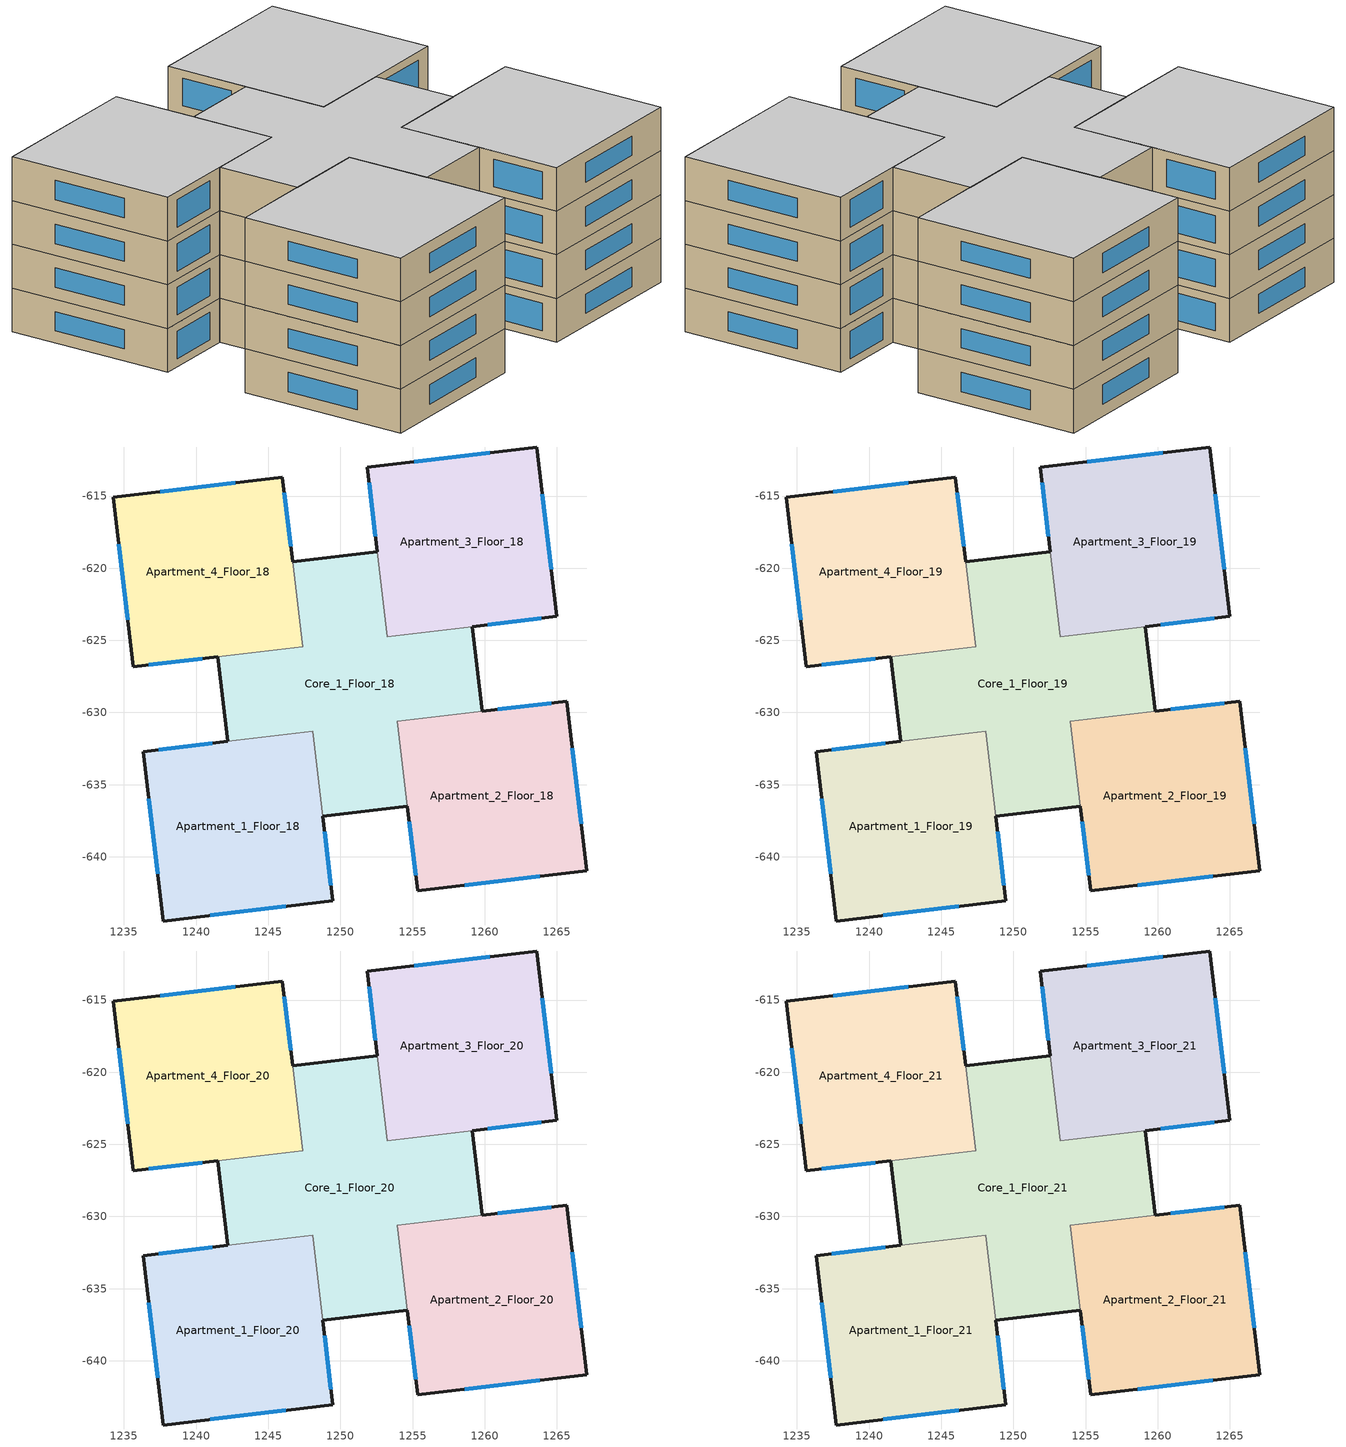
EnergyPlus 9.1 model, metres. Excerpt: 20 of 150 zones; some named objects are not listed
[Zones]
Apartment_1_Floor_18
 floor to Apartment_1_Floor_17 (IS_FLOOR_A-5282 Reversed): 1249.47,-643.05 1237.72,-644.45 1236.33,-632.7 1248.07,-631.31 z54
 wall outside (IS_WALL_ABD_5282_1_2_BLOCK): 1242.2,-632.01 1236.33,-632.7 1237.72,-644.45 1249.47,-643.05 1248.77,-637.18 z54:57
 wall to Core_1_Floor_18 (IS_INTERNALWALL_RESIDENTIAL+OFFICEREF): 1248.77,-637.18 1248.07,-631.31 1242.2,-632.01 z54:57
 window (IS_WIN_DGCL_ALUMIN_140X95_3.95_.65_.63): 1236.72,-635.97 1237.33,-641.18 / 1240.99,-644.06 1246.2,-643.44 z54.83:56.17; 1249.34,-641.96 1248.9,-638.27 / 1241.11,-632.14 1237.42,-632.57 z54.56:56.44
Apartment_2_Floor_18
 floor to Apartment_2_Floor_17 (IS_FLOOR_A-5282 Reversed): 1267.08,-640.96 1255.34,-642.36 1253.94,-630.61 1265.69,-629.22 z54
 wall outside (IS_WALL_ABD_5282_1_2_BLOCK): 1254.64,-636.49 1255.34,-642.36 1267.08,-640.96 1265.69,-629.22 1259.82,-629.92 z54:57
 wall to Core_1_Floor_18 (IS_INTERNALWALL_RESIDENTIAL+OFFICEREF): 1259.82,-629.92 1253.94,-630.61 1254.64,-636.49 z54:57
 window (IS_WIN_DGCL_ALUMIN_140X95_3.95_.65_.63): 1254.77,-637.58 1255.21,-641.26 / 1264.6,-629.35 1260.91,-629.79 z54.56:56.44; 1258.6,-641.97 1263.82,-641.35 / 1266.69,-637.7 1266.08,-632.48 z54.83:56.17
Apartment_3_Floor_18
 floor to Apartment_3_Floor_17 (IS_FLOOR_A-5282 Reversed): 1264.99,-623.35 1253.25,-624.74 1251.85,-613 1263.6,-611.6 z54
 wall outside (IS_WALL_ABD_5282_1_2_BLOCK): 1259.12,-624.04 1264.99,-623.35 1263.6,-611.6 1251.85,-613 1252.55,-618.87 z54:57
 wall to Core_1_Floor_18 (IS_INTERNALWALL_RESIDENTIAL+OFFICEREF): 1252.55,-618.87 1253.25,-624.74 1259.12,-624.04 z54:57
 window (IS_WIN_DGCL_ALUMIN_140X95_3.95_.65_.63): 1251.98,-614.09 1252.42,-617.78 / 1260.21,-623.91 1263.9,-623.48 z54.56:56.44; 1264.6,-620.08 1263.98,-614.87 / 1260.33,-611.99 1255.12,-612.61 z54.83:56.17
Apartment_4_Floor_18
 floor to Apartment_4_Floor_17 (IS_FLOOR_A-5282 Reversed): 1247.38,-625.44 1235.63,-626.83 1234.24,-615.09 1245.98,-613.69 z54
 wall outside (IS_WALL_ABD_5282_1_2_BLOCK): 1246.68,-619.57 1245.98,-613.69 1234.24,-615.09 1235.63,-626.83 1241.5,-626.13 z54:57
 wall to Core_1_Floor_18 (IS_INTERNALWALL_RESIDENTIAL+OFFICEREF): 1241.5,-626.13 1247.38,-625.44 1246.68,-619.57 z54:57
 window (IS_WIN_DGCL_ALUMIN_140X95_3.95_.65_.63): 1234.63,-618.35 1235.24,-623.57 / 1242.72,-614.08 1237.5,-614.7 z54.83:56.17; 1236.72,-626.7 1240.41,-626.26 / 1246.55,-618.47 1246.11,-614.79 z54.56:56.44
Core_1_Floor_18
 floor to Core_1_Floor_17 (IS_FLOOR_A-5282 Reversed): 1259.82,-629.92 1253.94,-630.61 1254.64,-636.49 1248.77,-637.18 1248.07,-631.31 1242.2,-632.01 1241.5,-626.13 1247.38,-625.44 1246.68,-619.57 1252.55,-618.87 1253.25,-624.74 1259.12,-624.04 z54
 wall outside (IS_WALL_ABD_5282_1_2_BLOCK): 1248.77,-637.18 1254.64,-636.49 / 1241.5,-626.13 1242.2,-632.01 / 1252.55,-618.87 1246.68,-619.57 / 1259.82,-629.92 1259.12,-624.04 z54:57
Apartment_1_Floor_19
 floor to Apartment_1_Floor_18 (IS_FLOOR_A-5282 Reversed): 1249.47,-643.05 1237.72,-644.45 1236.33,-632.7 1248.07,-631.31 z57
 wall outside (IS_WALL_ABD_5282_1_2_BLOCK): 1242.2,-632.01 1236.33,-632.7 1237.72,-644.45 1249.47,-643.05 1248.77,-637.18 z57:60
 wall to Core_1_Floor_19 (IS_INTERNALWALL_RESIDENTIAL+OFFICEREF): 1248.77,-637.18 1248.07,-631.31 1242.2,-632.01 z57:60
 window (IS_WIN_DGCL_ALUMIN_140X95_3.95_.65_.63): 1236.72,-635.97 1237.33,-641.18 / 1240.99,-644.06 1246.2,-643.44 z57.83:59.17; 1249.34,-641.96 1248.9,-638.27 / 1241.11,-632.14 1237.42,-632.57 z57.56:59.44
Apartment_2_Floor_19
 floor to Apartment_2_Floor_18 (IS_FLOOR_A-5282 Reversed): 1267.08,-640.96 1255.34,-642.36 1253.94,-630.61 1265.69,-629.22 z57
 wall outside (IS_WALL_ABD_5282_1_2_BLOCK): 1254.64,-636.49 1255.34,-642.36 1267.08,-640.96 1265.69,-629.22 1259.82,-629.92 z57:60
 wall to Core_1_Floor_19 (IS_INTERNALWALL_RESIDENTIAL+OFFICEREF): 1259.82,-629.92 1253.94,-630.61 1254.64,-636.49 z57:60
 window (IS_WIN_DGCL_ALUMIN_140X95_3.95_.65_.63): 1254.77,-637.58 1255.21,-641.26 / 1264.6,-629.35 1260.91,-629.79 z57.56:59.44; 1258.6,-641.97 1263.82,-641.35 / 1266.69,-637.7 1266.08,-632.48 z57.83:59.17
Apartment_3_Floor_19
 floor to Apartment_3_Floor_18 (IS_FLOOR_A-5282 Reversed): 1264.99,-623.35 1253.25,-624.74 1251.85,-613 1263.6,-611.6 z57
 wall outside (IS_WALL_ABD_5282_1_2_BLOCK): 1259.12,-624.04 1264.99,-623.35 1263.6,-611.6 1251.85,-613 1252.55,-618.87 z57:60
 wall to Core_1_Floor_19 (IS_INTERNALWALL_RESIDENTIAL+OFFICEREF): 1252.55,-618.87 1253.25,-624.74 1259.12,-624.04 z57:60
 window (IS_WIN_DGCL_ALUMIN_140X95_3.95_.65_.63): 1251.98,-614.09 1252.42,-617.78 / 1260.21,-623.91 1263.9,-623.48 z57.56:59.44; 1264.6,-620.08 1263.98,-614.87 / 1260.33,-611.99 1255.12,-612.61 z57.83:59.17
Apartment_4_Floor_19
 floor to Apartment_4_Floor_18 (IS_FLOOR_A-5282 Reversed): 1247.38,-625.44 1235.63,-626.83 1234.24,-615.09 1245.98,-613.69 z57
 wall outside (IS_WALL_ABD_5282_1_2_BLOCK): 1246.68,-619.57 1245.98,-613.69 1234.24,-615.09 1235.63,-626.83 1241.5,-626.13 z57:60
 wall to Core_1_Floor_19 (IS_INTERNALWALL_RESIDENTIAL+OFFICEREF): 1241.5,-626.13 1247.38,-625.44 1246.68,-619.57 z57:60
 window (IS_WIN_DGCL_ALUMIN_140X95_3.95_.65_.63): 1234.63,-618.35 1235.24,-623.57 / 1242.72,-614.08 1237.5,-614.7 z57.83:59.17; 1236.72,-626.7 1240.41,-626.26 / 1246.55,-618.47 1246.11,-614.79 z57.56:59.44
Core_1_Floor_19
 floor to Core_1_Floor_18 (IS_FLOOR_A-5282 Reversed): 1259.82,-629.92 1253.94,-630.61 1254.64,-636.49 1248.77,-637.18 1248.07,-631.31 1242.2,-632.01 1241.5,-626.13 1247.38,-625.44 1246.68,-619.57 1252.55,-618.87 1253.25,-624.74 1259.12,-624.04 z57
 wall outside (IS_WALL_ABD_5282_1_2_BLOCK): 1248.77,-637.18 1254.64,-636.49 / 1241.5,-626.13 1242.2,-632.01 / 1252.55,-618.87 1246.68,-619.57 / 1259.82,-629.92 1259.12,-624.04 z57:60
Apartment_1_Floor_20
 floor to Apartment_1_Floor_19 (IS_FLOOR_A-5282 Reversed): 1249.47,-643.05 1237.72,-644.45 1236.33,-632.7 1248.07,-631.31 z60
 wall outside (IS_WALL_ABD_5282_1_2_BLOCK): 1242.2,-632.01 1236.33,-632.7 1237.72,-644.45 1249.47,-643.05 1248.77,-637.18 z60:63
 wall to Core_1_Floor_20 (IS_INTERNALWALL_RESIDENTIAL+OFFICEREF): 1248.77,-637.18 1248.07,-631.31 1242.2,-632.01 z60:63
 window (IS_WIN_DGCL_ALUMIN_140X95_3.95_.65_.63): 1236.72,-635.97 1237.33,-641.18 / 1240.99,-644.06 1246.2,-643.44 z60.83:62.17; 1249.34,-641.96 1248.9,-638.27 / 1241.11,-632.14 1237.42,-632.57 z60.56:62.44
Apartment_2_Floor_20
 floor to Apartment_2_Floor_19 (IS_FLOOR_A-5282 Reversed): 1267.08,-640.96 1255.34,-642.36 1253.94,-630.61 1265.69,-629.22 z60
 wall outside (IS_WALL_ABD_5282_1_2_BLOCK): 1254.64,-636.49 1255.34,-642.36 1267.08,-640.96 1265.69,-629.22 1259.82,-629.92 z60:63
 wall to Core_1_Floor_20 (IS_INTERNALWALL_RESIDENTIAL+OFFICEREF): 1259.82,-629.92 1253.94,-630.61 1254.64,-636.49 z60:63
 window (IS_WIN_DGCL_ALUMIN_140X95_3.95_.65_.63): 1254.77,-637.58 1255.21,-641.26 / 1264.6,-629.35 1260.91,-629.79 z60.56:62.44; 1258.6,-641.97 1263.82,-641.35 / 1266.69,-637.7 1266.08,-632.48 z60.83:62.17
Apartment_3_Floor_20
 floor to Apartment_3_Floor_19 (IS_FLOOR_A-5282 Reversed): 1264.99,-623.35 1253.25,-624.74 1251.85,-613 1263.6,-611.6 z60
 wall outside (IS_WALL_ABD_5282_1_2_BLOCK): 1259.12,-624.04 1264.99,-623.35 1263.6,-611.6 1251.85,-613 1252.55,-618.87 z60:63
 wall to Core_1_Floor_20 (IS_INTERNALWALL_RESIDENTIAL+OFFICEREF): 1252.55,-618.87 1253.25,-624.74 1259.12,-624.04 z60:63
 window (IS_WIN_DGCL_ALUMIN_140X95_3.95_.65_.63): 1251.98,-614.09 1252.42,-617.78 / 1260.21,-623.91 1263.9,-623.48 z60.56:62.44; 1264.6,-620.08 1263.98,-614.87 / 1260.33,-611.99 1255.12,-612.61 z60.83:62.17
Apartment_4_Floor_20
 floor to Apartment_4_Floor_19 (IS_FLOOR_A-5282 Reversed): 1247.38,-625.44 1235.63,-626.83 1234.24,-615.09 1245.98,-613.69 z60
 wall outside (IS_WALL_ABD_5282_1_2_BLOCK): 1246.68,-619.57 1245.98,-613.69 1234.24,-615.09 1235.63,-626.83 1241.5,-626.13 z60:63
 wall to Core_1_Floor_20 (IS_INTERNALWALL_RESIDENTIAL+OFFICEREF): 1241.5,-626.13 1247.38,-625.44 1246.68,-619.57 z60:63
 window (IS_WIN_DGCL_ALUMIN_140X95_3.95_.65_.63): 1234.63,-618.35 1235.24,-623.57 / 1242.72,-614.08 1237.5,-614.7 z60.83:62.17; 1236.72,-626.7 1240.41,-626.26 / 1246.55,-618.47 1246.11,-614.79 z60.56:62.44
Core_1_Floor_20
 floor to Core_1_Floor_19 (IS_FLOOR_A-5282 Reversed): 1259.82,-629.92 1253.94,-630.61 1254.64,-636.49 1248.77,-637.18 1248.07,-631.31 1242.2,-632.01 1241.5,-626.13 1247.38,-625.44 1246.68,-619.57 1252.55,-618.87 1253.25,-624.74 1259.12,-624.04 z60
 wall outside (IS_WALL_ABD_5282_1_2_BLOCK): 1248.77,-637.18 1254.64,-636.49 / 1241.5,-626.13 1242.2,-632.01 / 1252.55,-618.87 1246.68,-619.57 / 1259.82,-629.92 1259.12,-624.04 z60:63
Apartment_1_Floor_21
 floor to Apartment_1_Floor_20 (IS_FLOOR_A-5282 Reversed): 1249.47,-643.05 1237.72,-644.45 1236.33,-632.7 1248.07,-631.31 z63
 wall outside (IS_WALL_ABD_5282_1_2_BLOCK): 1242.2,-632.01 1236.33,-632.7 1237.72,-644.45 1249.47,-643.05 1248.77,-637.18 z63:66
 wall to Core_1_Floor_21 (IS_INTERNALWALL_RESIDENTIAL+OFFICEREF): 1248.77,-637.18 1248.07,-631.31 1242.2,-632.01 z63:66
 window (IS_WIN_DGCL_ALUMIN_140X95_3.95_.65_.63): 1236.72,-635.97 1237.33,-641.18 / 1240.99,-644.06 1246.2,-643.44 z63.83:65.17; 1249.34,-641.96 1248.9,-638.27 / 1241.11,-632.14 1237.42,-632.57 z63.56:65.44
 ceiling to Apartment_1_Floor_22 (IS_FLOOR_A-5282): 1236.33,-632.7 1237.72,-644.45 1249.47,-643.05 1248.07,-631.31 z66
Apartment_2_Floor_21
 floor to Apartment_2_Floor_20 (IS_FLOOR_A-5282 Reversed): 1267.08,-640.96 1255.34,-642.36 1253.94,-630.61 1265.69,-629.22 z63
 wall outside (IS_WALL_ABD_5282_1_2_BLOCK): 1254.64,-636.49 1255.34,-642.36 1267.08,-640.96 1265.69,-629.22 1259.82,-629.92 z63:66
 wall to Core_1_Floor_21 (IS_INTERNALWALL_RESIDENTIAL+OFFICEREF): 1259.82,-629.92 1253.94,-630.61 1254.64,-636.49 z63:66
 window (IS_WIN_DGCL_ALUMIN_140X95_3.95_.65_.63): 1254.77,-637.58 1255.21,-641.26 / 1264.6,-629.35 1260.91,-629.79 z63.56:65.44; 1258.6,-641.97 1263.82,-641.35 / 1266.69,-637.7 1266.08,-632.48 z63.83:65.17
 ceiling to Apartment_2_Floor_22 (IS_FLOOR_A-5282): 1253.94,-630.61 1255.34,-642.36 1267.08,-640.96 1265.69,-629.22 z66
Apartment_3_Floor_21
 floor to Apartment_3_Floor_20 (IS_FLOOR_A-5282 Reversed): 1264.99,-623.35 1253.25,-624.74 1251.85,-613 1263.6,-611.6 z63
 wall outside (IS_WALL_ABD_5282_1_2_BLOCK): 1259.12,-624.04 1264.99,-623.35 1263.6,-611.6 1251.85,-613 1252.55,-618.87 z63:66
 wall to Core_1_Floor_21 (IS_INTERNALWALL_RESIDENTIAL+OFFICEREF): 1252.55,-618.87 1253.25,-624.74 1259.12,-624.04 z63:66
 window (IS_WIN_DGCL_ALUMIN_140X95_3.95_.65_.63): 1251.98,-614.09 1252.42,-617.78 / 1260.21,-623.91 1263.9,-623.48 z63.56:65.44; 1264.6,-620.08 1263.98,-614.87 / 1260.33,-611.99 1255.12,-612.61 z63.83:65.17
 ceiling to Apartment_3_Floor_22 (IS_FLOOR_A-5282): 1251.85,-613 1253.25,-624.74 1264.99,-623.35 1263.6,-611.6 z66
Apartment_4_Floor_21
 floor to Apartment_4_Floor_20 (IS_FLOOR_A-5282 Reversed): 1247.38,-625.44 1235.63,-626.83 1234.24,-615.09 1245.98,-613.69 z63
 wall outside (IS_WALL_ABD_5282_1_2_BLOCK): 1246.68,-619.57 1245.98,-613.69 1234.24,-615.09 1235.63,-626.83 1241.5,-626.13 z63:66
 wall to Core_1_Floor_21 (IS_INTERNALWALL_RESIDENTIAL+OFFICEREF): 1241.5,-626.13 1247.38,-625.44 1246.68,-619.57 z63:66
 window (IS_WIN_DGCL_ALUMIN_140X95_3.95_.65_.63): 1234.63,-618.35 1235.24,-623.57 / 1242.72,-614.08 1237.5,-614.7 z63.83:65.17; 1236.72,-626.7 1240.41,-626.26 / 1246.55,-618.47 1246.11,-614.79 z63.56:65.44
 ceiling to Apartment_4_Floor_22 (IS_FLOOR_A-5282): 1234.24,-615.09 1235.63,-626.83 1247.38,-625.44 1245.98,-613.69 z66
Core_1_Floor_21
 floor to Core_1_Floor_20 (IS_FLOOR_A-5282 Reversed): 1259.82,-629.92 1253.94,-630.61 1254.64,-636.49 1248.77,-637.18 1248.07,-631.31 1242.2,-632.01 1241.5,-626.13 1247.38,-625.44 1246.68,-619.57 1252.55,-618.87 1253.25,-624.74 1259.12,-624.04 z63
 wall outside (IS_WALL_ABD_5282_1_2_BLOCK): 1248.77,-637.18 1254.64,-636.49 / 1241.5,-626.13 1242.2,-632.01 / 1252.55,-618.87 1246.68,-619.57 / 1259.82,-629.92 1259.12,-624.04 z63:66
 ceiling to Core_1_Floor_22 (IS_FLOOR_A-5282): 1246.68,-619.57 1247.38,-625.44 1241.5,-626.13 1242.2,-632.01 1248.07,-631.31 1248.77,-637.18 1254.64,-636.49 1253.94,-630.61 1259.82,-629.92 1259.12,-624.04 1253.25,-624.74 1252.55,-618.87 z66
[Building]
Building 1: North Axis {deg}=0; Terrain=City; Solar Distribution=FullExterior; Maximum Number of Warmup Days=25; Minimum Number of Warmup Days=6
[Site:Location]
Tel Aviv-Bet Dagan	ISR: Latitude {deg}=32; Longitude {deg}=34.82; Time Zone {hr}=2; Elevation {m}=35
[SizingPeriod:DesignDay] Month=8; Day of Month=21; Day Type=SummerDesignDay; Daily Dry-Bulb Temperature Range {deltaC}=11.03; Dry-Bulb Temperature Range Modifier Type=DefaultMultipliers; Barometric Pressure {Pa}=100942; Wind Speed {m/s}=5.1; Wind Direction {deg}=259; Rain Indicator=No; Snow Indicator=No; Daylight Saving Time Indicator=No; Solar Model Indicator=ASHRAEClearSky; Sky Clearness=1.2
Name | Maximum Dry-Bulb Temperature {C} | Humidity Condition Type | Wetbulb or DewPoint at Maximum Dry-Bulb {C} | Enthalpy at Maximum Dry-Bulb {J/kg}
Ann Clg .4% Condns DB=>MWB | 33.5 | Wetbulb | 18.92
Ann Clg .4% Condns DP=>MDB | 24.5 | Dewpoint | 23.6
Ann Clg .4% Condns Enth=>MDB | 27.5 | Enthalpy |  | 75935
Ann Clg .4% Condns WB=>MDB | 32.8 | Wetbulb | 25.028
[Material] Roughness=MediumRough; Thermal Absorptance=0.9; Visible Absorptance=0.7
Name | Thickness {m} | Conductivity {W/m-K} | Density {kg/m3} | Specific Heat {J/kg-K} | Solar Absorptance
IS_CB1-13-23x50x25-095 | 0.23 | 0.25 | 825 | 970 | 0.44
IS_CB42-4-10x50x20-020 | 0.1 | 0.55 | 893 | 970 | 0.44
IS_Cement Mortar | 0.025 | 1.4 | 2000 | 900 | 0.4
IS_Light Concrete w/light Coarse Aggregate w/Non Quartz Sand-1600 | 0.05 | 1 | 1600 | 970 | 0.44
IS_Lime-Cement Mortar | 0.02 | 0.87 | 1800 | 860 | 0.4
IS_Marble | 0.04 | 3.5 | 2800 | 900 | 0.76
IS_Regular Concrete w/regular aggregate and w/Quartz sand_14cm | 0.14 | 2.1 | 2400 | 970 | 0.44
IS_Rigid-Polystyrene-Foam-made-from-granular-material-3cm | 0.03 | 0.04 | 20 | 1300 | 0.44
IS_Rigid-Polystyrene-Foam-made-from-granular-material-4cm | 0.04 | 0.04 | 20 | 1300 | 0.44
IS_Sand | 0.1 | 1.4 | 1600 | 830 | 0.44
[WindowMaterial:Blind] Slat Orientation=Horizontal; Slat Width {m}=0.025; Slat Separation {m}=0.018; Slat Thickness {m}=0.00025; Slat Angle {deg}=89.1; Slat Conductivity {W/m-K}=0.1; Slat Beam Solar Transmittance=0.2; Front Side Slat Beam Solar Reflectance=0.2; Back Side Slat Beam Solar Reflectance=0.2; Slat Diffuse Solar Transmittance=0.2; Front Side Slat Diffuse Solar Reflectance=0.2; Back Side Slat Diffuse Solar Reflectance=0.2; Slat Beam Visible Transmittance=0.2; Front Side Slat Beam Visible Reflectance=0.2; Back Side Slat Beam Visible Reflectance=0.2; Slat Diffuse Visible Transmittance=0.2; Front Side Slat Diffuse Visible Reflectance=0.2; Back Side Slat Diffuse Visible Reflectance=0.2; Slat Infrared Hemispherical Transmittance=0; Front Side Slat Infrared Hemispherical Emissivity=0.9; Back Side Slat Infrared Hemispherical Emissivity=0.9; Blind to Glass Distance {m}=0.0624985; Blind Top Opening Multiplier=1; Blind Bottom Opening Multiplier=1; Blind Left Side Opening Multiplier=1; Blind Right Side Opening Multiplier=1; Minimum Slat Angle {deg}=0; Maximum Slat Angle {deg}=180
IS_BLIND-Horizontal-0.025-0.018-89.0999987926-0.0624984579019; IS_BLIND-Horizontal-0.025-0.018-89.0999991462-0.0624984579031; IS_BLIND-Horizontal-0.025-0.018-89.1-0.062498457906; IS_BLIND-Horizontal-0.025-0.018-89.1000008538-0.0624984579089; IS_BLIND-Horizontal-0.025-0.018-89.1000012074-0.0624984579102
[WindowMaterial:SimpleGlazingSystem]
ISw_DgCl_Alumin_140x95_3.95_.65_.63: U-Factor {W/m2-K}=3.95; Solar Heat Gain Coefficient=0.65; Visible Transmittance=0.63
[Construction]
IS_FLOOR_A-5282: IS_Cement Mortar, IS_Regular Concrete w/regular aggregate and w/Quartz sand_14cm, IS_Rigid-Polystyrene-Foam-made-from-granular-material-4cm, IS_Light Concrete w/light Coarse Aggregate w/Non Quartz Sand-1600, IS_Sand, IS_Cement Mortar, IS_Marble
IS_FLOOR_A-5282 Reversed: IS_Marble, IS_Cement Mortar, IS_Sand, IS_Light Concrete w/light Coarse Aggregate w/Non Quartz Sand-1600, IS_Rigid-Polystyrene-Foam-made-from-granular-material-4cm, IS_Regular Concrete w/regular aggregate and w/Quartz sand_14cm, IS_Cement Mortar
IS_INTERNALWALL_RESIDENTIAL+OFFICEREF: IS_Lime-Cement Mortar, IS_CB42-4-10x50x20-020, IS_Cement Mortar
IS_WALL_ABD_5282_1_2_BLOCK: IS_Cement Mortar, IS_Rigid-Polystyrene-Foam-made-from-granular-material-3cm, IS_CB1-13-23x50x25-095, IS_Lime-Cement Mortar
IS_WIN_DGCL_ALUMIN_140X95_3.95_.65_.63: ISw_DgCl_Alumin_140x95_3.95_.65_.63
[Zone]
Apartment_1_Floor_18; Apartment_1_Floor_19; Apartment_1_Floor_20; Apartment_1_Floor_21; Apartment_2_Floor_18; Apartment_2_Floor_19; Apartment_2_Floor_20; Apartment_2_Floor_21; Apartment_3_Floor_18; Apartment_3_Floor_19; Apartment_3_Floor_20; Apartment_3_Floor_21; Apartment_4_Floor_18; Apartment_4_Floor_19; Apartment_4_Floor_20; Apartment_4_Floor_21; Core_1_Floor_18; Core_1_Floor_19; Core_1_Floor_20; Core_1_Floor_21
[InternalMass] Construction=IS_INTERNALWALL_RESIDENTIAL+OFFICEREF; Surface Area {m2}=243.354
Name | Zone
Apartment_1_Floor_18-Interior walls | Apartment_1_Floor_18
Apartment_1_Floor_19-Interior walls | Apartment_1_Floor_19
Apartment_1_Floor_20-Interior walls | Apartment_1_Floor_20
Apartment_1_Floor_21-Interior walls | Apartment_1_Floor_21
Apartment_2_Floor_18-Interior walls | Apartment_2_Floor_18
Apartment_2_Floor_19-Interior walls | Apartment_2_Floor_19
Apartment_2_Floor_20-Interior walls | Apartment_2_Floor_20
Apartment_2_Floor_21-Interior walls | Apartment_2_Floor_21
Apartment_3_Floor_18-Interior walls | Apartment_3_Floor_18
Apartment_3_Floor_19-Interior walls | Apartment_3_Floor_19
Apartment_3_Floor_20-Interior walls | Apartment_3_Floor_20
Apartment_3_Floor_21-Interior walls | Apartment_3_Floor_21
Apartment_4_Floor_18-Interior walls | Apartment_4_Floor_18
Apartment_4_Floor_19-Interior walls | Apartment_4_Floor_19
Apartment_4_Floor_20-Interior walls | Apartment_4_Floor_20
Apartment_4_Floor_21-Interior walls | Apartment_4_Floor_21
[Daylighting:Controls] Lighting Control Type=Continuous; Glare Calculation Azimuth Angle of View Direction Clockwise from Zone y-Axis {deg}=0; Maximum Allowable Discomfort Glare Index=22; Fraction of Zone Controlled by Reference Point 1=1; Illuminance Setpoint at Reference Point 1 {lux}=500
Name | Zone | Glare Calculation Daylighting Reference Point | Daylighting Reference Point Name 1
Apartment_1_Floor_18 DaylightingControls | Apartment_1_Floor_18 | Daylighting Control 22 | Daylighting Control 22
Apartment_1_Floor_19 DaylightingControls | Apartment_1_Floor_19 | Daylighting Control 23 | Daylighting Control 23
Apartment_1_Floor_20 DaylightingControls | Apartment_1_Floor_20 | Daylighting Control 24 | Daylighting Control 24
Apartment_1_Floor_21 DaylightingControls | Apartment_1_Floor_21 | Daylighting Control 25 | Daylighting Control 25
Apartment_2_Floor_18 DaylightingControls | Apartment_2_Floor_18 | Daylighting Control 51 | Daylighting Control 51
Apartment_2_Floor_19 DaylightingControls | Apartment_2_Floor_19 | Daylighting Control 52 | Daylighting Control 52
Apartment_2_Floor_20 DaylightingControls | Apartment_2_Floor_20 | Daylighting Control 53 | Daylighting Control 53
Apartment_2_Floor_21 DaylightingControls | Apartment_2_Floor_21 | Daylighting Control 54 | Daylighting Control 54
Apartment_3_Floor_18 DaylightingControls | Apartment_3_Floor_18 | Daylighting Control 80 | Daylighting Control 80
Apartment_3_Floor_19 DaylightingControls | Apartment_3_Floor_19 | Daylighting Control 81 | Daylighting Control 81
Apartment_3_Floor_20 DaylightingControls | Apartment_3_Floor_20 | Daylighting Control 82 | Daylighting Control 82
Apartment_3_Floor_21 DaylightingControls | Apartment_3_Floor_21 | Daylighting Control 83 | Daylighting Control 83
Apartment_4_Floor_18 DaylightingControls | Apartment_4_Floor_18 | Daylighting Control 109 | Daylighting Control 109
Apartment_4_Floor_19 DaylightingControls | Apartment_4_Floor_19 | Daylighting Control 110 | Daylighting Control 110
Apartment_4_Floor_20 DaylightingControls | Apartment_4_Floor_20 | Daylighting Control 111 | Daylighting Control 111
Apartment_4_Floor_21 DaylightingControls | Apartment_4_Floor_21 | Daylighting Control 112 | Daylighting Control 112
[ZoneControl:Thermostat] Control Object Type 1=ThermostatSetpoint:DualSetpoint
Name | Zone or ZoneList | Control Type Schedule | Control Name 1
Apartment_1_Floor_18 Thermostat | Apartment_1_Floor_18 | Apartment_1_Floor_18 Thermostat Schedule | dualSetPtThermostatApartment_1_Floor_18
Apartment_1_Floor_19 Thermostat | Apartment_1_Floor_19 | Apartment_1_Floor_19 Thermostat Schedule | dualSetPtThermostatApartment_1_Floor_19
Apartment_1_Floor_20 Thermostat | Apartment_1_Floor_20 | Apartment_1_Floor_20 Thermostat Schedule | dualSetPtThermostatApartment_1_Floor_20
Apartment_1_Floor_21 Thermostat | Apartment_1_Floor_21 | Apartment_1_Floor_21 Thermostat Schedule | dualSetPtThermostatApartment_1_Floor_21
Apartment_2_Floor_18 Thermostat | Apartment_2_Floor_18 | Apartment_2_Floor_18 Thermostat Schedule | dualSetPtThermostatApartment_2_Floor_18
Apartment_2_Floor_19 Thermostat | Apartment_2_Floor_19 | Apartment_2_Floor_19 Thermostat Schedule | dualSetPtThermostatApartment_2_Floor_19
Apartment_2_Floor_20 Thermostat | Apartment_2_Floor_20 | Apartment_2_Floor_20 Thermostat Schedule | dualSetPtThermostatApartment_2_Floor_20
Apartment_2_Floor_21 Thermostat | Apartment_2_Floor_21 | Apartment_2_Floor_21 Thermostat Schedule | dualSetPtThermostatApartment_2_Floor_21
Apartment_3_Floor_18 Thermostat | Apartment_3_Floor_18 | Apartment_3_Floor_18 Thermostat Schedule | dualSetPtThermostatApartment_3_Floor_18
Apartment_3_Floor_19 Thermostat | Apartment_3_Floor_19 | Apartment_3_Floor_19 Thermostat Schedule | dualSetPtThermostatApartment_3_Floor_19
Apartment_3_Floor_20 Thermostat | Apartment_3_Floor_20 | Apartment_3_Floor_20 Thermostat Schedule | dualSetPtThermostatApartment_3_Floor_20
Apartment_3_Floor_21 Thermostat | Apartment_3_Floor_21 | Apartment_3_Floor_21 Thermostat Schedule | dualSetPtThermostatApartment_3_Floor_21
Apartment_4_Floor_18 Thermostat | Apartment_4_Floor_18 | Apartment_4_Floor_18 Thermostat Schedule | dualSetPtThermostatApartment_4_Floor_18
Apartment_4_Floor_19 Thermostat | Apartment_4_Floor_19 | Apartment_4_Floor_19 Thermostat Schedule | dualSetPtThermostatApartment_4_Floor_19
Apartment_4_Floor_20 Thermostat | Apartment_4_Floor_20 | Apartment_4_Floor_20 Thermostat Schedule | dualSetPtThermostatApartment_4_Floor_20
Apartment_4_Floor_21 Thermostat | Apartment_4_Floor_21 | Apartment_4_Floor_21 Thermostat Schedule | dualSetPtThermostatApartment_4_Floor_21
[ThermostatSetpoint:DualSetpoint] Heating Setpoint Temperature Schedule=IS_RES_HEATING_SETPOINT; Cooling Setpoint Temperature Schedule=IS_RES_COOLING_SETPOINT
dualSetPtThermostatApartment_1_Floor_18; dualSetPtThermostatApartment_1_Floor_19; dualSetPtThermostatApartment_1_Floor_20; dualSetPtThermostatApartment_1_Floor_21; dualSetPtThermostatApartment_2_Floor_18; dualSetPtThermostatApartment_2_Floor_19; dualSetPtThermostatApartment_2_Floor_20; dualSetPtThermostatApartment_2_Floor_21; dualSetPtThermostatApartment_3_Floor_18; dualSetPtThermostatApartment_3_Floor_19; dualSetPtThermostatApartment_3_Floor_20; dualSetPtThermostatApartment_3_Floor_21; dualSetPtThermostatApartment_4_Floor_18; dualSetPtThermostatApartment_4_Floor_19; dualSetPtThermostatApartment_4_Floor_20; dualSetPtThermostatApartment_4_Floor_21
[DesignSpecification:OutdoorAir]
Apartment_1_Floor_0_DSOA: Outdoor Air Method=Sum; Outdoor Air Flow per Person {m3/s-person}=0.0023595; Outdoor Air Flow per Zone Floor Area {m3/s-m2}=0.000304801; Outdoor Air Flow per Zone {m3/s}=0; Outdoor Air Flow Air Changes per Hour {1/hr}=0
[Zone equipment]
Apartment_1_Floor_18: Apartment_1_Floor_18 IDEAL LOADS AIR SYSTEM
Apartment_1_Floor_19: Apartment_1_Floor_19 IDEAL LOADS AIR SYSTEM
Apartment_1_Floor_20: Apartment_1_Floor_20 IDEAL LOADS AIR SYSTEM
Apartment_1_Floor_21: Apartment_1_Floor_21 IDEAL LOADS AIR SYSTEM
Apartment_2_Floor_18: Apartment_2_Floor_18 IDEAL LOADS AIR SYSTEM
Apartment_2_Floor_19: Apartment_2_Floor_19 IDEAL LOADS AIR SYSTEM
Apartment_2_Floor_20: Apartment_2_Floor_20 IDEAL LOADS AIR SYSTEM
Apartment_2_Floor_21: Apartment_2_Floor_21 IDEAL LOADS AIR SYSTEM
Apartment_3_Floor_18: Apartment_3_Floor_18 IDEAL LOADS AIR SYSTEM
Apartment_3_Floor_19: Apartment_3_Floor_19 IDEAL LOADS AIR SYSTEM
Apartment_3_Floor_20: Apartment_3_Floor_20 IDEAL LOADS AIR SYSTEM
Apartment_3_Floor_21: Apartment_3_Floor_21 IDEAL LOADS AIR SYSTEM
Apartment_4_Floor_18: Apartment_4_Floor_18 IDEAL LOADS AIR SYSTEM
Apartment_4_Floor_19: Apartment_4_Floor_19 IDEAL LOADS AIR SYSTEM
Apartment_4_Floor_20: Apartment_4_Floor_20 IDEAL LOADS AIR SYSTEM
Apartment_4_Floor_21: Apartment_4_Floor_21 IDEAL LOADS AIR SYSTEM
[Sizing:Zone] Zone Cooling Design Supply Air Temperature Input Method=SupplyAirTemperature; Zone Cooling Design Supply Air Temperature {C}=14; Zone Cooling Design Supply Air Temperature Difference {deltaC}=11.11; Zone Heating Design Supply Air Temperature Input Method=SupplyAirTemperature; Zone Heating Design Supply Air Temperature {C}=40; Zone Heating Design Supply Air Temperature Difference {deltaC}=11.11; Zone Cooling Design Supply Air Humidity Ratio {kgWater/kgDryAir}=0.0085; Zone Heating Design Supply Air Humidity Ratio {kgWater/kgDryAir}=0.008; Design Specification Outdoor Air Object=Apartment_1_Floor_0_DSOA; Cooling Design Air Flow Method=DesignDay; Cooling Design Air Flow Rate {m3/s}=0; Cooling Minimum Air Flow per Zone Floor Area {m3/s-m2}=0.000762; Cooling Minimum Air Flow {m3/s}=0; Cooling Minimum Air Flow Fraction=0; Heating Design Air Flow Method=DesignDay; Heating Design Air Flow Rate {m3/s}=0; Heating Maximum Air Flow per Zone Floor Area {m3/s-m2}=0.002032; Heating Maximum Air Flow {m3/s}=0.141576; Heating Maximum Air Flow Fraction=0.3; Account for Dedicated Outdoor Air System=No
Name | Design Specification Zone Air Distribution Object
Apartment_1_Floor_18 | Apartment_1_Floor_18 Design Spec Zone Air Dist
Apartment_1_Floor_19 | Apartment_1_Floor_19 Design Spec Zone Air Dist
Apartment_1_Floor_20 | Apartment_1_Floor_20 Design Spec Zone Air Dist
Apartment_1_Floor_21 | Apartment_1_Floor_21 Design Spec Zone Air Dist
Apartment_2_Floor_18 | Apartment_2_Floor_18 Design Spec Zone Air Dist
Apartment_2_Floor_19 | Apartment_2_Floor_19 Design Spec Zone Air Dist
Apartment_2_Floor_20 | Apartment_2_Floor_20 Design Spec Zone Air Dist
Apartment_2_Floor_21 | Apartment_2_Floor_21 Design Spec Zone Air Dist
Apartment_3_Floor_18 | Apartment_3_Floor_18 Design Spec Zone Air Dist
Apartment_3_Floor_19 | Apartment_3_Floor_19 Design Spec Zone Air Dist
Apartment_3_Floor_20 | Apartment_3_Floor_20 Design Spec Zone Air Dist
Apartment_3_Floor_21 | Apartment_3_Floor_21 Design Spec Zone Air Dist
Apartment_4_Floor_18 | Apartment_4_Floor_18 Design Spec Zone Air Dist
Apartment_4_Floor_19 | Apartment_4_Floor_19 Design Spec Zone Air Dist
Apartment_4_Floor_20 | Apartment_4_Floor_20 Design Spec Zone Air Dist
Apartment_4_Floor_21 | Apartment_4_Floor_21 Design Spec Zone Air Dist
[DesignSpecification:ZoneAirDistribution] Zone Air Distribution Effectiveness in Cooling Mode=1; Zone Air Distribution Effectiveness in Heating Mode=1
Apartment_1_Floor_18 Design Spec Zone Air Dist; Apartment_1_Floor_19 Design Spec Zone Air Dist; Apartment_1_Floor_20 Design Spec Zone Air Dist; Apartment_1_Floor_21 Design Spec Zone Air Dist; Apartment_2_Floor_18 Design Spec Zone Air Dist; Apartment_2_Floor_19 Design Spec Zone Air Dist; Apartment_2_Floor_20 Design Spec Zone Air Dist; Apartment_2_Floor_21 Design Spec Zone Air Dist; Apartment_3_Floor_18 Design Spec Zone Air Dist; Apartment_3_Floor_19 Design Spec Zone Air Dist; Apartment_3_Floor_20 Design Spec Zone Air Dist; Apartment_3_Floor_21 Design Spec Zone Air Dist; Apartment_4_Floor_18 Design Spec Zone Air Dist; Apartment_4_Floor_19 Design Spec Zone Air Dist; Apartment_4_Floor_20 Design Spec Zone Air Dist; Apartment_4_Floor_21 Design Spec Zone Air Dist
[WindowShadingControl] Shading Type=ExteriorBlind; Shading Control Type=OnIfScheduleAllows; Schedule=IS_RES_BLINDS; Shading Control Is Scheduled=Yes; Glare Control Is Active=No; Multiple Surface Control Type=Group
Name | Zone | Shading Device Material | Fenestration Surface Name 1 | Fenestration Surface Name 2 | Fenestration Surface Name 3 | Fenestration Surface Name 4
Shading Control 115 | Apartment_2_Floor_18 | IS_BLIND-Horizontal-0.025-0.018-89.1-0.062498457906 | Apartment_2_Floor_18_Srf_4_glz_0_84700da9932e4937b585 | Apartment_2_Floor_18_Srf_5_glz_0_bd30386baa1b4a048371 | Apartment_2_Floor_18_Srf_3_glz_0_8959f11af3a74fbcbc2d | Apartment_2_Floor_18_Srf_2_glz_0_d90415a38d744e31958e
Shading Control 116 | Apartment_2_Floor_19 | IS_BLIND-Horizontal-0.025-0.018-89.0999991462-0.0624984579031 | Apartment_2_Floor_19_Srf_2_glz_0_8840a0890c91476abd7e | Apartment_2_Floor_19_Srf_3_glz_0_f5712b4e62f24b60b47e
Shading Control 117 | Apartment_2_Floor_19 | IS_BLIND-Horizontal-0.025-0.018-89.1000012074-0.0624984579102 | Apartment_2_Floor_19_Srf_4_glz_0_bd63a2cdf9f04904bc49
Shading Control 118 | Apartment_2_Floor_19 | IS_BLIND-Horizontal-0.025-0.018-89.1-0.062498457906 | Apartment_2_Floor_19_Srf_5_glz_0_34e660bfaf6741eb92fd
Shading Control 119 | Apartment_2_Floor_20 | IS_BLIND-Horizontal-0.025-0.018-89.0999987926-0.0624984579019 | Apartment_2_Floor_20_Srf_2_glz_0_98bdfa6857194cbe8bda
Shading Control 120 | Apartment_2_Floor_20 | IS_BLIND-Horizontal-0.025-0.018-89.1-0.062498457906 | Apartment_2_Floor_20_Srf_5_glz_0_2af5fcd25c78480cb2f2 | Apartment_2_Floor_20_Srf_3_glz_0_e6f91d30d2784345b6e3
Shading Control 121 | Apartment_2_Floor_20 | IS_BLIND-Horizontal-0.025-0.018-89.1000012074-0.0624984579102 | Apartment_2_Floor_20_Srf_4_glz_0_541f27ca53414fccab2e
Shading Control 122 | Apartment_2_Floor_21 | IS_BLIND-Horizontal-0.025-0.018-89.1-0.062498457906 | Apartment_2_Floor_21_Srf_2_glz_0_5c83042052b44aacae01 | Apartment_2_Floor_21_Srf_3_glz_0_b0dc9441f8ce451fbb6f | Apartment_2_Floor_21_Srf_4_glz_0_f25aee8b78b64d71b48a
Shading Control 123 | Apartment_2_Floor_21 | IS_BLIND-Horizontal-0.025-0.018-89.0999991462-0.0624984579031 | Apartment_2_Floor_21_Srf_5_glz_0_5f16fe09ca254c58b9d2
Shading Control 185 | Apartment_3_Floor_18 | IS_BLIND-Horizontal-0.025-0.018-89.1000008538-0.0624984579089 | Apartment_3_Floor_18_Srf_2_glz_0_325a16f55ba24f02a6cc
Shading Control 186 | Apartment_3_Floor_18 | IS_BLIND-Horizontal-0.025-0.018-89.0999987926-0.0624984579019 | Apartment_3_Floor_18_Srf_3_glz_0_218ed425752f4cd680e5
Shading Control 187 | Apartment_3_Floor_18 | IS_BLIND-Horizontal-0.025-0.018-89.1-0.062498457906 | Apartment_3_Floor_18_Srf_5_glz_0_25a370d1c3a34eb7bba7 | Apartment_3_Floor_18_Srf_4_glz_0_12098f4e80e341ef8669
Shading Control 188 | Apartment_3_Floor_19 | IS_BLIND-Horizontal-0.025-0.018-89.1000012074-0.0624984579102 | Apartment_3_Floor_19_Srf_2_glz_0_6c42f391048b4e5f925e
Shading Control 189 | Apartment_3_Floor_19 | IS_BLIND-Horizontal-0.025-0.018-89.1-0.062498457906 | Apartment_3_Floor_19_Srf_3_glz_0_572283e7ea8f46c7965c | Apartment_3_Floor_19_Srf_5_glz_0_f763e33204a9494085bb
Shading Control 190 | Apartment_3_Floor_19 | IS_BLIND-Horizontal-0.025-0.018-89.0999991462-0.0624984579031 | Apartment_3_Floor_19_Srf_4_glz_0_9eb0eb9d093d4b22b624
Shading Control 191 | Apartment_3_Floor_20 | IS_BLIND-Horizontal-0.025-0.018-89.0999987926-0.0624984579019 | Apartment_3_Floor_20_Srf_2_glz_0_69b22740d3c14672864a | Apartment_3_Floor_20_Srf_5_glz_0_04b1b8f7b9914143af75
Shading Control 192 | Apartment_3_Floor_20 | IS_BLIND-Horizontal-0.025-0.018-89.1-0.062498457906 | Apartment_3_Floor_20_Srf_3_glz_0_940d51b262944712b742
Shading Control 193 | Apartment_3_Floor_20 | IS_BLIND-Horizontal-0.025-0.018-89.0999991462-0.0624984579031 | Apartment_3_Floor_20_Srf_4_glz_0_dbb1f08de7fd4d778cf8
Shading Control 194 | Apartment_3_Floor_21 | IS_BLIND-Horizontal-0.025-0.018-89.0999991462-0.0624984579031 | Apartment_3_Floor_21_Srf_4_glz_0_7158a2ae93c647a9a5d5 | Apartment_3_Floor_21_Srf_2_glz_0_bdde2b29a00a4e1f87a5
Shading Control 195 | Apartment_3_Floor_21 | IS_BLIND-Horizontal-0.025-0.018-89.1-0.062498457906 | Apartment_3_Floor_21_Srf_3_glz_0_9839a97ce3ef403bbb08
Shading Control 196 | Apartment_3_Floor_21 | IS_BLIND-Horizontal-0.025-0.018-89.1000012074-0.0624984579102 | Apartment_3_Floor_21_Srf_5_glz_0_7524720a6f6146e6bc00
Shading Control 261 | Apartment_4_Floor_18 | IS_BLIND-Horizontal-0.025-0.018-89.1000008538-0.0624984579089 | Apartment_4_Floor_18_Srf_2_glz_0_aa7a8bf1d63443a2ac2f
Shading Control 262 | Apartment_4_Floor_18 | IS_BLIND-Horizontal-0.025-0.018-89.1-0.062498457906 | Apartment_4_Floor_18_Srf_3_glz_0_c1d48e97e1c747b8b723
Shading Control 263 | Apartment_4_Floor_18 | IS_BLIND-Horizontal-0.025-0.018-89.0999991462-0.0624984579031 | Apartment_4_Floor_18_Srf_4_glz_0_97c32653332f4a008e61
Shading Control 264 | Apartment_4_Floor_18 | IS_BLIND-Horizontal-0.025-0.018-89.0999987926-0.0624984579019 | Apartment_4_Floor_18_Srf_5_glz_0_84c2e4b5ef5c4f67a9f5
Shading Control 265 | Apartment_4_Floor_19 | IS_BLIND-Horizontal-0.025-0.018-89.0999991462-0.0624984579031 | Apartment_4_Floor_19_Srf_2_glz_0_39440a1203b54c3b801b | Apartment_4_Floor_19_Srf_4_glz_0_ae579e4821b34df4a99a
Shading Control 266 | Apartment_4_Floor_19 | IS_BLIND-Horizontal-0.025-0.018-89.1-0.062498457906 | Apartment_4_Floor_19_Srf_3_glz_0_690e6e55c1fa4d568c0f
Shading Control 267 | Apartment_4_Floor_19 | IS_BLIND-Horizontal-0.025-0.018-89.0999987926-0.0624984579019 | Apartment_4_Floor_19_Srf_5_glz_0_dc3983f734ca4da29d75
Shading Control 268 | Apartment_4_Floor_20 | IS_BLIND-Horizontal-0.025-0.018-89.0999987926-0.0624984579019 | Apartment_4_Floor_20_Srf_2_glz_0_1f429f7b5019448abff2
Shading Control 269 | Apartment_4_Floor_20 | IS_BLIND-Horizontal-0.025-0.018-89.1-0.062498457906 | Apartment_4_Floor_20_Srf_4_glz_0_3f2baa6fbd0f41eeb6a3 | Apartment_4_Floor_20_Srf_3_glz_0_bfa2ef05dbbf4c44bade | Apartment_4_Floor_20_Srf_5_glz_0_562e8118ee054b009d25
Shading Control 270 | Apartment_4_Floor_21 | IS_BLIND-Horizontal-0.025-0.018-89.1-0.062498457906 | Apartment_4_Floor_21_Srf_4_glz_0_adb0cfd148c74ea4a286 | Apartment_4_Floor_21_Srf_3_glz_0_8632c012217f42d19fb0 | Apartment_4_Floor_21_Srf_2_glz_0_dd0f550f7cd74098a1a9 | Apartment_4_Floor_21_Srf_5_glz_0_3055a8fd47e1444a84bb
Shading Control 46 | Apartment_1_Floor_18 | IS_BLIND-Horizontal-0.025-0.018-89.1-0.062498457906 | Apartment_1_Floor_18_Srf_2_glz_0_2119880260724ca4a512 | Apartment_1_Floor_18_Srf_5_glz_0_cd46f109612647d0bcf4 | Apartment_1_Floor_18_Srf_3_glz_0_dce3e008cd0b491fbbcd
Shading Control 47 | Apartment_1_Floor_18 | IS_BLIND-Horizontal-0.025-0.018-89.1000012074-0.0624984579102 | Apartment_1_Floor_18_Srf_4_glz_0_606bd8a74b814d31aab6
Shading Control 48 | Apartment_1_Floor_19 | IS_BLIND-Horizontal-0.025-0.018-89.1-0.062498457906 | Apartment_1_Floor_19_Srf_2_glz_0_8da8f37dace448ada3f7 | Apartment_1_Floor_19_Srf_3_glz_0_436bc9e9715e4fcbab01 | Apartment_1_Floor_19_Srf_4_glz_0_3f21ef241be44d65956d | Apartment_1_Floor_19_Srf_5_glz_0_fd97f8c9af044ff2839a
Shading Control 49 | Apartment_1_Floor_20 | IS_BLIND-Horizontal-0.025-0.018-89.1-0.062498457906 | Apartment_1_Floor_20_Srf_2_glz_0_056ebd2824d04cd6ac24 | Apartment_1_Floor_20_Srf_3_glz_0_efad96f357a34764b2f6 | Apartment_1_Floor_20_Srf_5_glz_0_e0861359c31a46f5ba3e
Shading Control 50 | Apartment_1_Floor_20 | IS_BLIND-Horizontal-0.025-0.018-89.1000008538-0.0624984579089 | Apartment_1_Floor_20_Srf_4_glz_0_cf4b4e8ab3f6465181f5
Shading Control 51 | Apartment_1_Floor_21 | IS_BLIND-Horizontal-0.025-0.018-89.1000008538-0.0624984579089 | Apartment_1_Floor_21_Srf_2_glz_0_23f642626add435f9c19
Shading Control 52 | Apartment_1_Floor_21 | IS_BLIND-Horizontal-0.025-0.018-89.1-0.062498457906 | Apartment_1_Floor_21_Srf_3_glz_0_4c2be4608d7b475b858e | Apartment_1_Floor_21_Srf_5_glz_0_745ec040268d4dfe9bae | Apartment_1_Floor_21_Srf_4_glz_0_49020ffc43c844ca832d
[Schedule:Compact]
Apartment_1_Floor_18 Thermostat Schedule; Apartment_1_Floor_19 Thermostat Schedule; Apartment_1_Floor_20 Thermostat Schedule; Apartment_1_Floor_21 Thermostat Schedule; Apartment_2_Floor_18 Thermostat Schedule; Apartment_2_Floor_19 Thermostat Schedule; Apartment_2_Floor_20 Thermostat Schedule; Apartment_2_Floor_21 Thermostat Schedule; Apartment_3_Floor_18 Thermostat Schedule; Apartment_3_Floor_19 Thermostat Schedule; Apartment_3_Floor_20 Thermostat Schedule; Apartment_3_Floor_21 Thermostat Schedule; Apartment_4_Floor_18 Thermostat Schedule; Apartment_4_Floor_19 Thermostat Schedule; Apartment_4_Floor_20 Thermostat Schedule; Apartment_4_Floor_21 Thermostat Schedule: Through: 12/31, For: AllDays, Until: 24:00, 4
[Schedule:Year]
IS_RES_HEATING_SETPOINT: IS_Res_Heating_SetPoint Week Schedule, 1, 1, 12, 31
IS_RES_COOLING_SETPOINT: IS_Res_Cooling_SetPoint Week Schedule, 1, 1, 12, 31
IS_RES_BLINDS: IS_Res_Blinds_Winter Week Schedule, 1, 1, 3, 31, IS_Res_Blinds_Summer Week Schedule, 4, 1, 11, 30, IS_Res_Blinds_Winter Week Schedule, 12, 1, 12, 31
[Schedule:Week:Daily]
IS_Res_Heating_SetPoint Week Schedule: IS_Res_Heating_SetPoint Day Schedule - Sun, IS_Res_Heating_SetPoint Day Schedule - Sun, IS_Res_Heating_SetPoint Day Schedule - Sun, IS_Res_Heating_SetPoint Day Schedule - Sun, IS_Res_Heating_SetPoint Day Schedule - Sun, IS_Res_Heating_SetPoint Day Schedule - Sun, IS_Res_Heating_SetPoint Day Schedule - Fri, IS_Res_Heating_SetPoint Day Schedule - Fri, IS_Res_Heating_SetPoint Day Schedule - Fri, IS_Res_Heating_SetPoint Day Schedule - Sun, IS_Res_Heating_SetPoint Day Schedule - Sun, IS_Res_Heating_SetPoint Day Schedule - Sun
IS_Res_Cooling_SetPoint Week Schedule: IS_Res_Cooling_SetPoint Day Schedule - Sun, IS_Res_Cooling_SetPoint Day Schedule - Sun, IS_Res_Cooling_SetPoint Day Schedule - Sun, IS_Res_Cooling_SetPoint Day Schedule - Sun, IS_Res_Cooling_SetPoint Day Schedule - Sun, IS_Res_Cooling_SetPoint Day Schedule - Sat, IS_Res_Cooling_SetPoint Day Schedule - Sat, IS_Res_Cooling_SetPoint Day Schedule - Sat, IS_Res_Cooling_SetPoint Day Schedule - Sat, IS_Res_Cooling_SetPoint Day Schedule - Sun, IS_Res_Cooling_SetPoint Day Schedule - Sun, IS_Res_Cooling_SetPoint Day Schedule - Sun
IS_Res_Blinds_Summer Week Schedule: IS_Res_Blinds_Summer Day Schedule - Sun, IS_Res_Blinds_Summer Day Schedule - Sun, IS_Res_Blinds_Summer Day Schedule - Sun, IS_Res_Blinds_Summer Day Schedule - Sun, IS_Res_Blinds_Summer Day Schedule - Sun, IS_Res_Blinds_Summer Day Schedule - Sun, IS_Res_Blinds_Summer Day Schedule - Sun, IS_Res_Blinds_Summer Day Schedule - Sun, IS_Res_Blinds_Summer Day Schedule - Sun, IS_Res_Blinds_Summer Day Schedule - Sun, IS_Res_Blinds_Summer Day Schedule - Sun, IS_Res_Blinds_Summer Day Schedule - Sun
IS_Res_Blinds_Winter Week Schedule: IS_Res_Blinds_Winter Day Schedule - Sun, IS_Res_Blinds_Winter Day Schedule - Sun, IS_Res_Blinds_Winter Day Schedule - Sun, IS_Res_Blinds_Winter Day Schedule - Sun, IS_Res_Blinds_Winter Day Schedule - Sun, IS_Res_Blinds_Winter Day Schedule - Sun, IS_Res_Blinds_Winter Day Schedule - Sun, IS_Res_Blinds_Winter Day Schedule - Sun, IS_Res_Blinds_Winter Day Schedule - Sun, IS_Res_Blinds_Winter Day Schedule - Sun, IS_Res_Blinds_Winter Day Schedule - Sun, IS_Res_Blinds_Winter Day Schedule - Sun
[Schedule:Day:Interval]
IS_Res_Heating_SetPoint Day Schedule - Sun: No, 09:00, 20, 18:00, 15, 24:00, 20
IS_Res_Heating_SetPoint Day Schedule - Fri: No, 24:00, 20
IS_Res_Cooling_SetPoint Day Schedule - Sun: No, 09:00, 24, 17:00, 35, 24:00, 24
IS_Res_Cooling_SetPoint Day Schedule - Sat: No, 24:00, 24
IS_Res_Blinds_Summer Day Schedule - Sun: No, 24:00, 1
IS_Res_Blinds_Winter Day Schedule - Sun: No, 24:00, 0
